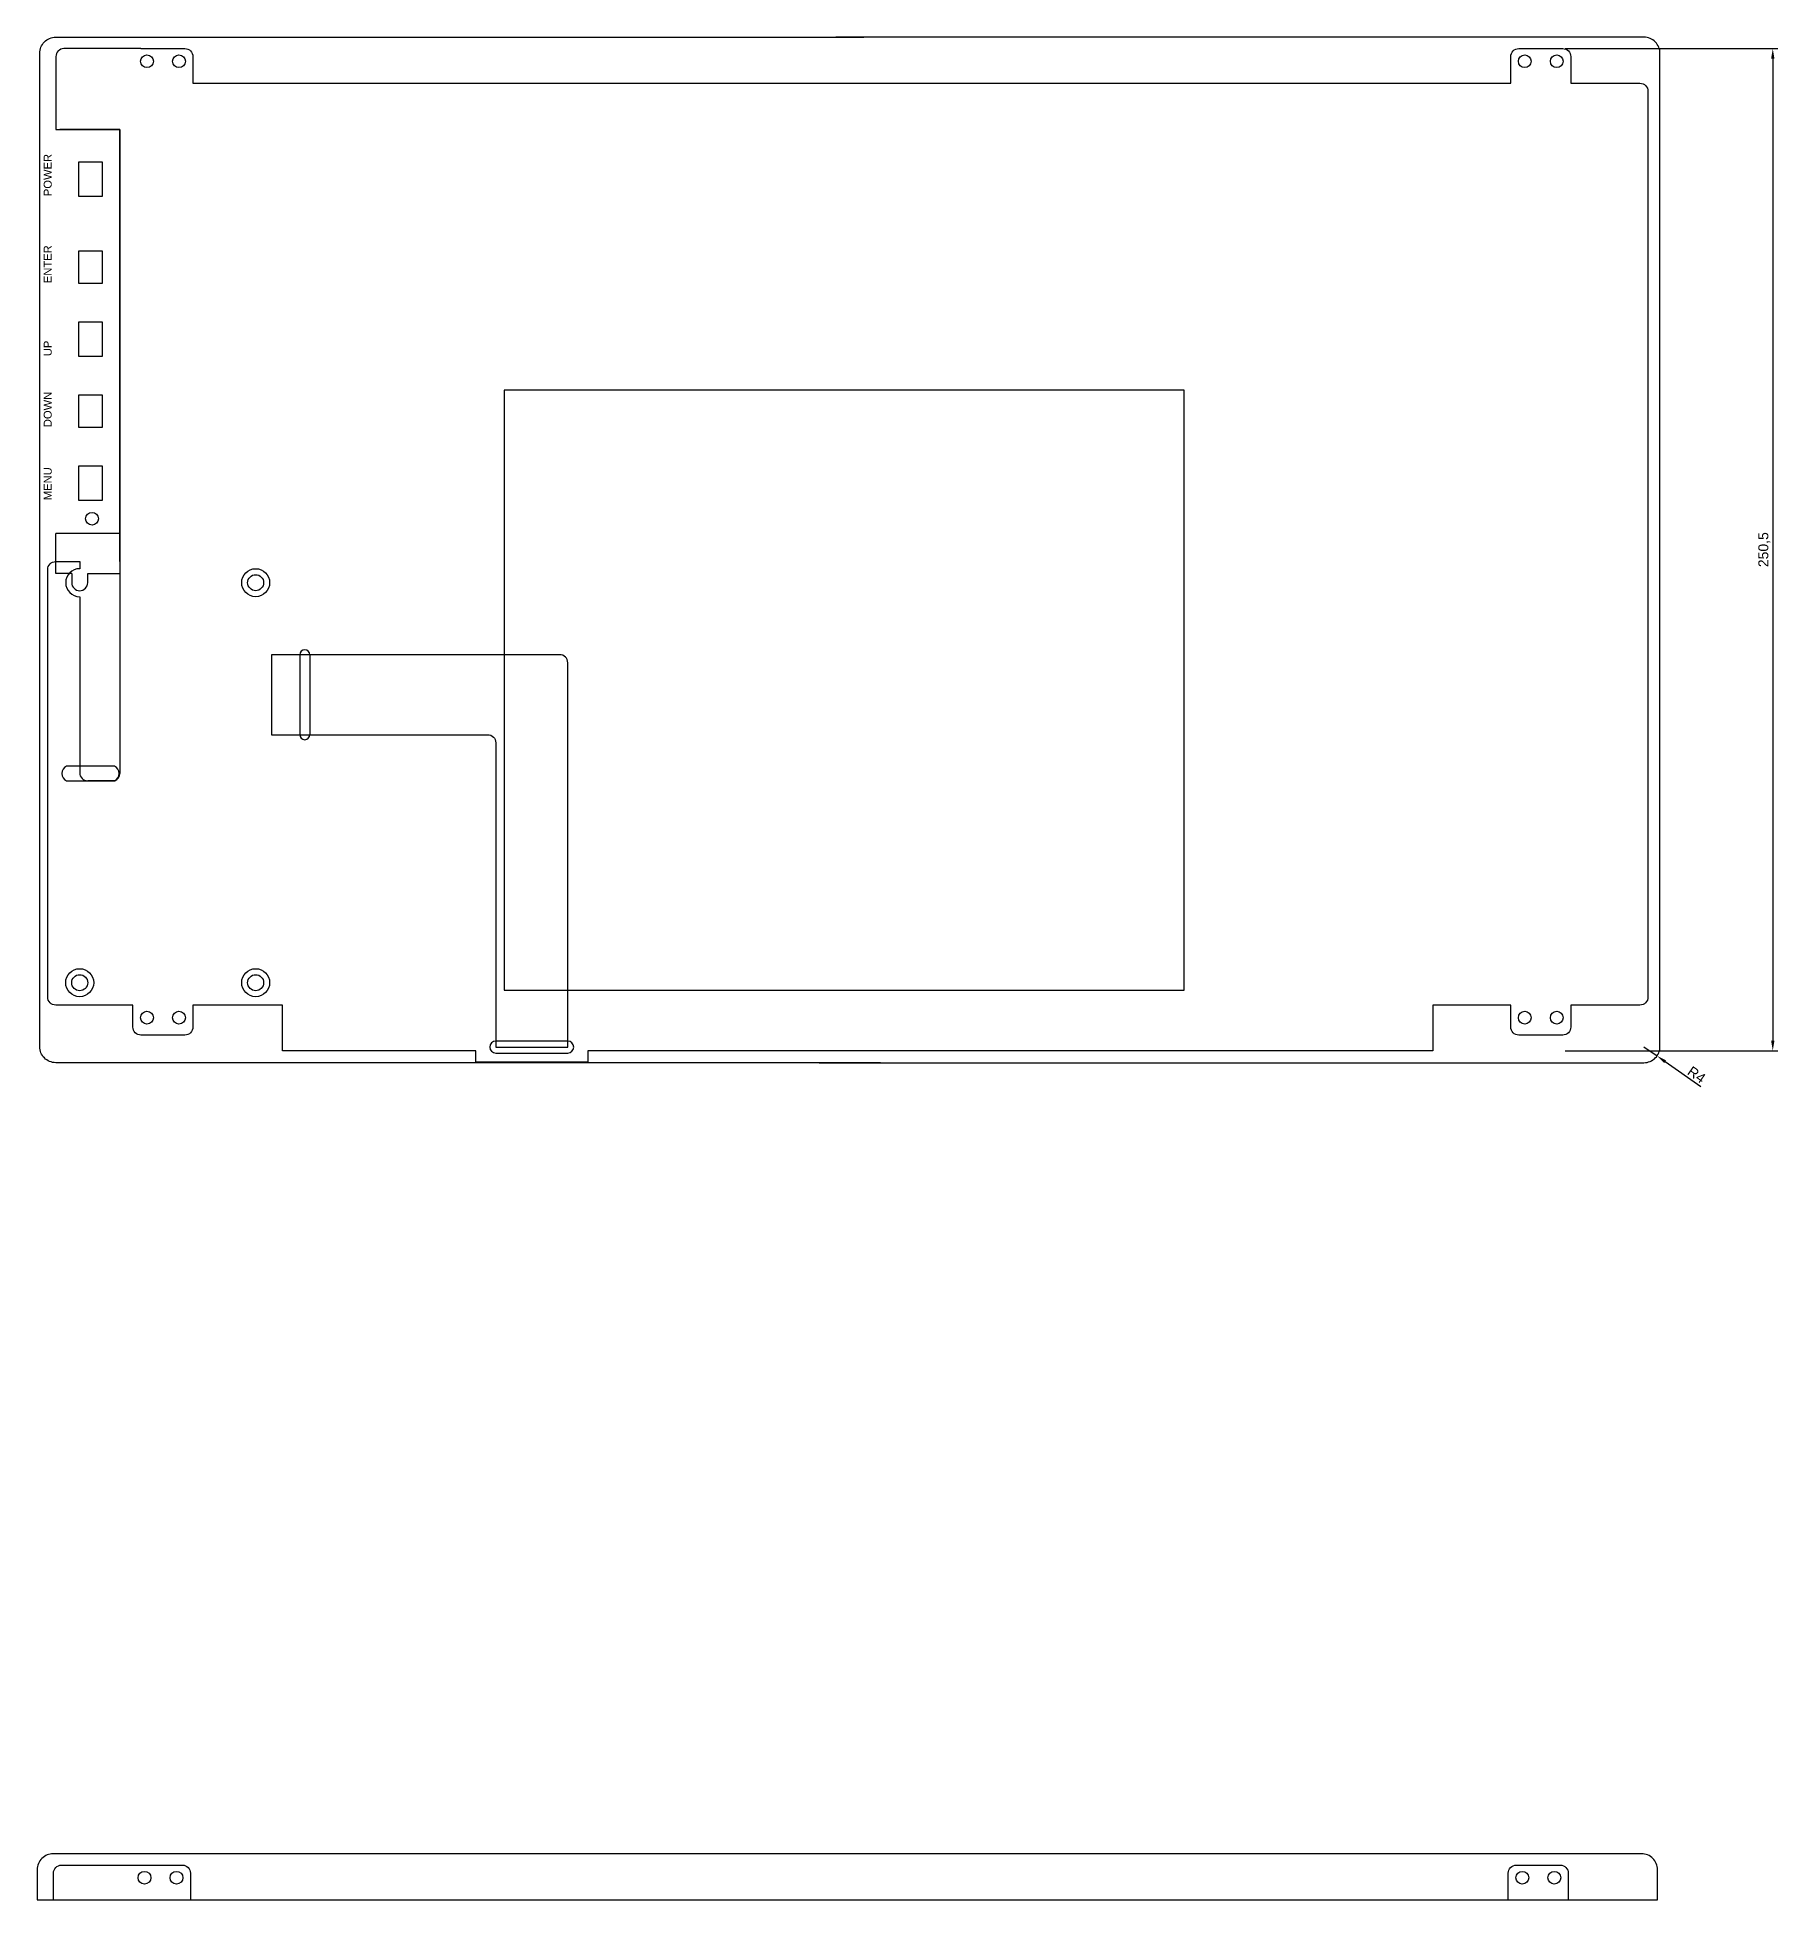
# Model space of a CAD drawing. Header units: millimetres. Extents: x -1635 to 5442, y -1125 to 1353.
# Drawn here: x 2119.2 to 2554.4, y -450.1 to 15.5 of the extents above; entities that cross this region are included whole.
import ezdxf

# ---------------------------------------------------------------- set-up
doc = ezdxf.new("R2010")
doc.units = ezdxf.units.MM
doc.styles.get("Standard").update_dxf_attribs({"font": 'arial.ttf'})
doc.dimstyles.new('ISO-25', dxfattribs={"dimtxt": 2.5, "dimasz": 2.5, "dimexe": 1.25, "dimexo": 0.625, "dimtad": 1, "dimtxsty": 'Standard', "dimcen": 2.5, "dimadec": 0, "dimazin": 0, "dimtfac": 1, "dimtmove": 0, "dimatfit": 3, "dimfxl": 1, "dimarcsym": 0})

# ---------------------------------------------------------------- blocks, each defined once
blk = doc.blocks.new('*D49')
at = {"color": 0, "lineweight": -2, "transparency": 16777216}
for p, q in [((2501.24, 12.66), (2554.38, 12.66)), ((2553.13, 10.16), (2553.13, -235.34)), ((2501.24, -237.84), (2554.38, -237.84))]:
    blk.add_line(p, q, dxfattribs=at)
at = {"color": 0, "transparency": 16777216}
for points in [[(2552.72, 10.16), (2553.55, 10.16), (2553.13, 12.66)], [(2552.72, -235.34), (2553.55, -235.34), (2553.13, -237.84)]]:
    blk.add_solid(points, dxfattribs=at)
at = {"layer": 'Defpoints', "color": 0, "transparency": 16777216}
for p in [(2500.62, 12.66), (2500.62, -237.84), (2553.13, -237.84)]:
    blk.add_point(p, dxfattribs=at)
at = {"color": 0, "transparency": 16777216, "insert": (2551.01, -112.59), "char_height": 2.5, "attachment_point": 5, "rotation": 90}
blk.add_mtext('250,5', dxfattribs=at)
blk = doc.blocks.new('*D50')
at = {"color": 0, "lineweight": -2, "transparency": 16777216}
for p, q in [((2520.93, -236.84), (2524.2, -239.15)), ((2535.16, -246.89), (2526.24, -240.59))]:
    blk.add_line(p, q, dxfattribs=at)
at = {"color": 0, "transparency": 16777216}
blk.add_solid([(2526.48, -240.25), (2526, -240.93), (2524.2, -239.15)], dxfattribs=at)
at = {"layer": 'Defpoints', "color": 0, "transparency": 16777216}
for p in [(2520.93, -236.84), (2524.2, -239.15)]:
    blk.add_point(p, dxfattribs=at)
at = {"color": 0, "transparency": 16777216, "insert": (2534.09, -243.84), "char_height": 2.5, "attachment_point": 5, "rotation": 324.7656}
blk.add_mtext('R4', dxfattribs=at)

msp = doc.modelspace()

# ---------------------------------------------------------------- linework, layer by layer
for p, q in [((2123.85, 10.662), (2123.85, -7.562)), ((2145.119, 12.662), (2125.85, 12.662)), ((2123.85, -7.562), (2139.804, -7.562)), ((2139.804, -7.562), (2124.804, -7.562)), ((2139.804, -108.562), (2123.804, -108.562)), ((2123.804, -118.562), (2123.804, -108.562)), ((2139.804, -108.562), (2139.804, -118.562)), ((2129.804, -115.562), (2129.804, -117.339)), ((2139.804, -115.562), (2139.804, -168.562)), ((2127.804, -118.562), (2123.804, -118.562)), ((2127.804, -118.562), (2127.804, -120.839)), ((2131.804, -120.839), (2131.804, -118.562)), ((2131.804, -118.562), (2139.804, -118.562)), ((2129.804, -124.339), (2129.804, -168.377)), ((2184.839, -138.839), (2184.839, -158.839)), ((2187.339, -138.839), (2187.339, -158.839)), ((2138.627, -170.377), (2131.804, -170.377)), ((2119.191, -450.098), (2524.321, -450.098)), ((2157.579, -450.098), (2487, -450.098))]:
    msp.add_line(p, q)
for points in [[(2330.041, -240.838), (2123.804, -240.838, -0.4142136), (2119.804, -236.838), (2119.804, 11.512, -0.4142136), (2123.804, 15.512), (2153.619, 15.512), (2325.869, 15.512)], [(2314.698, -240.838), (2520.934, -240.838, 0.4142136), (2524.934, -236.838), (2524.934, 11.512, 0.4142136), (2520.934, 15.512), (2491.119, 15.512), (2318.869, 15.512)], [(2145.119, 12.662), (2156.119, 12.662, -0.4142136), (2158.119, 10.662), (2158.119, 4.012), (2487.619, 4.012), (2487.619, 10.662, -0.4142136), (2489.619, 12.662), (2500.619, 12.662, -0.4142136), (2502.619, 10.662), (2502.619, 4.012), (2519.934, 4.012, -0.4142136), (2521.934, 2.012), (2521.934, -224.438, -0.4142136), (2519.934, -226.438), (2502.619, -226.438), (2502.619, -231.938, -0.4142136), (2500.619, -233.938), (2489.619, -233.938, -0.4142136), (2487.619, -231.938), (2487.619, -226.438), (2468.104, -226.438), (2468.104, -237.838), (2256.82, -237.838), (2256.82, -240.738), (2228.819, -240.738), (2228.819, -237.838), (2180.504, -237.838), (2180.504, -226.438), (2158.119, -226.438), (2158.119, -231.938, -0.4142136), (2156.119, -233.938), (2145.119, -233.938, -0.4142136), (2143.119, -231.938), (2143.119, -226.438), (2123.804, -226.438, -0.4142136), (2121.804, -224.438), (2121.804, -117.562, -0.4142136), (2123.804, -115.562), (2129.804, -115.562)], [(2138.627, -170.377, 0.2936761), (2139.804, -168.562, 0.2936761)], [(2487.006, -450.098), (2487.006, -443.448, -0.4142136), (2489.006, -441.448), (2500.006, -441.448, -0.4142136), (2502.006, -443.448), (2502.006, -450.098), (2524.321, -450.098), (2524.321, -442.598, 0.4142136), (2520.321, -438.598), (2490.506, -438.598), (2325.256, -438.598), (2153.006, -438.598), (2123.191, -438.598, 0.4142136), (2119.191, -442.598), (2119.191, -450.098), (2123.236, -450.098), (2123.236, -443.448, -0.4142136), (2125.236, -441.448), (2144.506, -441.448), (2155.506, -441.448, -0.4142136), (2157.506, -443.448), (2157.506, -450.098)]]:
    msp.add_lwpolyline(points, format="xyb")
for points in [[(2139.804, -115.562), (2139.804, -7.562)], [(2135.504, -15.712), (2129.504, -15.712), (2129.504, -19.962), (2129.504, -24.212), (2135.504, -24.212)], [(2129.504, -37.962), (2129.504, -41.962), (2129.504, -45.962), (2135.504, -45.962), (2135.504, -37.962)], [(2135.504, -55.712), (2129.504, -55.712), (2129.504, -59.962), (2129.504, -64.212), (2135.504, -64.212)], [(2129.504, -73.962), (2129.504, -77.962), (2129.504, -81.962), (2135.504, -81.962), (2135.504, -73.962)], [(2235.944, -72.719), (2235.944, -222.719), (2405.944, -222.719), (2405.944, -147.719), (2405.944, -72.719)], [(2135.504, -91.712), (2129.504, -91.712), (2129.504, -95.962), (2129.504, -100.212), (2135.504, -100.212)]]:
    msp.add_lwpolyline(points, close=True)
for points in [[(2251.819, -140.839, 0.4142136), (2249.819, -138.839), (2177.804, -138.839), (2177.804, -158.839), (2231.819, -158.839, -0.4142136), (2233.819, -160.839), (2233.819, -236.931), (2251.819, -236.931)], [(2138.504, -170.372, 0.645754), (2138.504, -166.726), (2126.504, -166.726, 0.6457501), (2126.504, -170.372)], [(2233.819, -235.431, 1), (2233.819, -238.431), (2251.819, -238.431, 1), (2251.819, -235.431)]]:
    msp.add_lwpolyline(points, format="xyb", close=True)
for centre, radius in [((2146.619, 9.512), 1.6), ((2146.619, 9.512), 1.6), ((2146.619, 9.512), 1.6), ((2154.619, 9.512), 1.6), ((2154.619, 9.512), 1.6), ((2154.619, 9.512), 1.6), ((2491.119, 9.512), 1.6), ((2491.119, 9.512), 1.6), ((2491.119, 9.512), 1.6), ((2499.119, 9.512), 1.6), ((2499.119, 9.512), 1.6), ((2499.119, 9.512), 1.6), ((2132.894, -104.862), 1.6), ((2173.804, -120.839), 3.5), ((2173.804, -120.839), 2), ((2129.804, -220.839), 3.5), ((2173.804, -220.839), 3.5), ((2129.804, -220.839), 2), ((2173.804, -220.839), 2), ((2146.619, -229.588), 1.6), ((2146.619, -229.588), 1.6), ((2146.619, -229.588), 1.6), ((2154.619, -229.588), 1.6), ((2154.619, -229.588), 1.6), ((2154.619, -229.588), 1.6), ((2491.119, -229.588), 1.6), ((2491.119, -229.588), 1.6), ((2491.119, -229.588), 1.6), ((2499.119, -229.588), 1.6), ((2499.119, -229.588), 1.6), ((2499.119, -229.588), 1.6), ((2146.006, -444.598), 1.6), ((2154.006, -444.598), 1.6), ((2490.506, -444.598), 1.6), ((2498.506, -444.598), 1.6)]:
    msp.add_circle(centre, radius)
for centre, radius, start, end in [((2125.85, 10.662), 2, 90, 180), ((2129.804, -120.839), 3.5, 90, 270), ((2129.804, -120.839), 2, 180, 0), ((2186.089, -138.839), 1.25, 0, 180), ((2186.089, -158.839), 1.25, 180, 0), ((2131.804, -168.377), 2, 180, 270)]:
    msp.add_arc(centre, radius, start, end)

# ---------------------------------------------------------------- texts
for s, p in [('POWER', (2122.804, -24.212)), ('ENTER', (2122.804, -45.962)), ('UP', (2122.804, -64.212)), ('DOWN', (2122.804, -81.962)), ('MENU', (2122.804, -100.212))]:
    msp.add_text(s, height=2, rotation=90).set_placement(p)

# ---------------------------------------------------------------- dimensions: what is measured, and where the dimension line sits
dim = msp.add_linear_dim(base=(2553.132, -237.838), p1=(2500.619, 12.662), p2=(2500.619, -237.838), angle=90, dimstyle='ISO-25')
dim.commit()
dim.dimension.update_dxf_attribs({"geometry": '*D49', "text_midpoint": (2551.005, -112.588)})
dim = msp.add_radius_dim(center=(2520.934, -236.838), mpoint=(2524.201, -239.146), dimstyle='ISO-25')
dim.commit()
dim.dimension.update_dxf_attribs({"geometry": '*D50', "text_midpoint": (2533.012, -245.369), "dimtype": 164})

doc.saveas('drawing.dxf')
